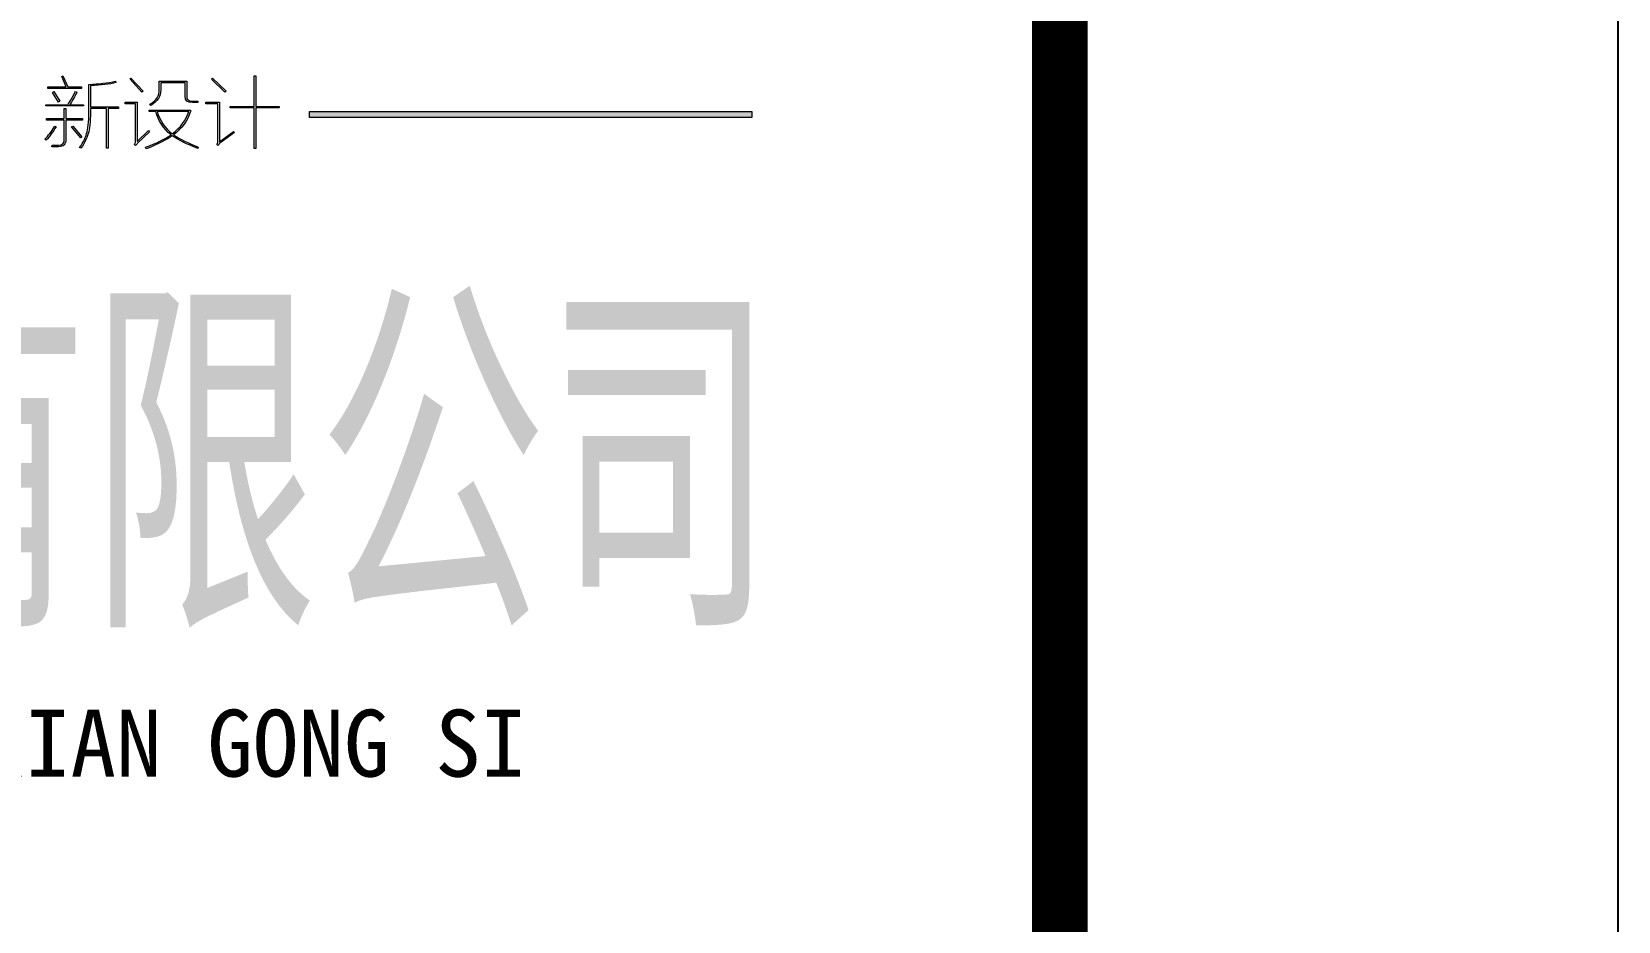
# Model space of a CAD drawing. Extents: x -191212 to 1245715665, y -234495 to 250873.
# Drawn here: x 296456 to 302138, y 94228 to 97415 of the extents above; entities that cross this region are included whole.
import ezdxf

# ---------------------------------------------------------------- set-up
doc = ezdxf.new("R2010")
doc.units = 0
doc.header["$LTSCALE"] = 500
doc.layers.get('0').update_dxf_attribs({"linetype": 'CONTINUOUS'})
doc.layers.add('PUB_TITLE', color=4, linetype='CONTINUOUS')
doc.layers.add('图层 1', color=7, linetype='CONTINUOUS')
doc.styles.add('-黑体', font='simhei.ttf', dxfattribs={"width": 0.8})

msp = doc.modelspace()

# ---------------------------------------------------------------- hatches: boundary and pattern name
msp.add_hatch(color=256).paths.add_polyline_path([(297450, 97129), (299035.2, 97129), (299035.2, 97107.5), (297450, 97107.5)])

# ---------------------------------------------------------------- linework, layer by layer
at = {"lineweight": 9}
for p, q in [((296563.1, 97254.4), (296567.6, 97256.6)), ((296578.8, 97217.3), (296563.1, 97254.4)), ((296567.6, 97256.6), (296584.5, 97217.3)), ((296807.6, 97245.4), (296811, 97248.7)), ((296850.2, 97198.3), (296807.6, 97245.4)), ((296811, 97248.7), (296854.8, 97201.7)), ((297099.3, 97245.4), (297102.6, 97248.7)), ((297147.5, 97198.3), (297099.3, 97245.4)), ((297102.6, 97248.7), (297152, 97201.7)), ((297252.9, 97256.6), (297258.5, 97256.6)), ((297252.9, 97147.8), (297252.9, 97256.6)), ((297258.5, 97256.6), (297258.5, 97147.8)), ((296512.7, 97211.7), (296512.7, 97217.3)), ((296512.7, 97217.3), (296578.8, 97217.3)), ((296633.8, 97211.7), (296512.7, 97211.7)), ((296530.6, 97197.2), (296535.1, 97200.5)), ((296551.9, 97162.4), (296530.6, 97197.2)), ((296535.1, 97200.5), (296556.4, 97165.8)), ((296584.5, 97217.3), (296633.8, 97217.3)), ((296633.8, 97217.3), (296633.8, 97211.7)), ((296854.8, 97201.7), (296850.2, 97198.3)), ((297152, 97201.7), (297147.5, 97198.3)), ((296556.4, 97165.8), (296551.9, 97162.4)), ((297166.5, 97142.2), (297166.5, 97147.8)), ((297166.5, 97147.8), (297252.9, 97147.8)), ((297252.9, 97142.2), (297166.5, 97142.2)), ((297252.9, 96996.4), (297252.9, 97142.2)), ((297258.5, 97147.8), (297341.5, 97147.8)), ((297341.5, 97142.2), (297258.5, 97142.2)), ((297258.5, 97142.2), (297258.5, 96996.4)), ((297341.5, 97147.8), (297341.5, 97142.2)), ((296597.9, 97073.8), (296602.4, 97077.2)), ((296631.6, 97034.5), (296597.9, 97073.8)), ((296602.4, 97077.2), (296634.9, 97039)), ((296634.9, 97039), (296631.6, 97034.5)), ((297258.5, 96996.4), (297252.9, 96996.4))]:
    msp.add_line(p, q, dxfattribs=at)
at = {"lineweight": 0}
for p, q in [((297450, 97129), (299035.2, 97129)), ((297450, 97107.5), (297450, 97129)), ((299035.2, 97107.5), (297450, 97107.5))]:
    msp.add_line(p, q, dxfattribs=at)
at = {"lineweight": 9}
for points in [[(296660.7, 97226.3), (296695.1, 97227.8), (296726.9, 97231.5), (296756.1, 97237.5)], [(296757.2, 97233.1), (296734, 97227.1), (296703.7, 97223.3), (296666.3, 97221.9)], [(296756.1, 97237.5), (296756.1, 97237.5), (296757.2, 97233.1), (296757.2, 97233.1)], [(296911.9, 97237.5), (296911.9, 97237.5), (297010.7, 97237.5), (297010.7, 97237.5)], [(296911.9, 97207.2), (296911.9, 97207.2), (296911.9, 97237.5), (296911.9, 97237.5)], [(297010.7, 97237.5), (297010.7, 97237.5), (297010.7, 97183.7), (297010.7, 97183.7)], [(296585.6, 97153.4), (296587.8, 97157.9), (296592.3, 97165.8), (296599, 97177)], [(296617, 97198.3), (296613.2, 97190.8), (296605.4, 97176.6), (296593.4, 97155.7)], [(296599, 97177), (296605.7, 97188.9), (296610.3, 97196.8), (296612.5, 97200.5)], [(296612.5, 97200.5), (296612.5, 97200.5), (296617, 97198.3), (296617, 97198.3)], [(296660.7, 97140), (296660.7, 97140), (296660.7, 97226.3), (296660.7, 97226.3)], [(296666.3, 97221.9), (296666.3, 97221.9), (296666.3, 97145.6), (296666.3, 97145.6)], [(296878.3, 97155.7), (296902.2, 97169.1), (296913.4, 97186.3), (296911.9, 97207.2)], [(296917.6, 97207.2), (296918.3, 97184.1), (296906.3, 97165.4), (296881.7, 97151.2)], [(297005, 97231.9), (297005, 97231.9), (296917.6, 97231.9), (296917.6, 97231.9)], [(296917.6, 97231.9), (296917.6, 97231.9), (296917.6, 97207.2), (296917.6, 97207.2)], [(297031.9, 97161.3), (297013.2, 97160.5), (297004.3, 97168), (297005, 97183.7)], [(297005, 97183.7), (297005, 97183.7), (297005, 97231.9), (297005, 97231.9)], [(297010.7, 97183.7), (297009.1, 97171.7), (297016.2, 97166.1), (297031.9, 97166.9)], [(296505.9, 97153.4), (296505.9, 97153.4), (296585.6, 97153.4), (296585.6, 97153.4)], [(296505.9, 97149), (296505.9, 97149), (296505.9, 97153.4), (296505.9, 97153.4)], [(296640.5, 97149), (296640.5, 97149), (296505.9, 97149), (296505.9, 97149)], [(296572.1, 97104.1), (296572.1, 97104.1), (296572.1, 97140), (296572.1, 97140)], [(296572.1, 97140), (296572.1, 97140), (296577.7, 97140), (296577.7, 97140)], [(296577.7, 97140), (296577.7, 97140), (296577.7, 97104.1), (296577.7, 97104.1)], [(296593.4, 97155.7), (296592.7, 97154.9), (296592.3, 97154.2), (296592.3, 97153.4)], [(296592.3, 97153.4), (296592.3, 97153.4), (296640.5, 97153.4), (296640.5, 97153.4)], [(296640.5, 97153.4), (296640.5, 97153.4), (296640.5, 97149), (296640.5, 97149)], [(296654, 97057), (296658.5, 97074.2), (296660.7, 97101.8), (296660.7, 97140)], [(296666.3, 97140), (296666.3, 97102.6), (296664.1, 97074.9), (296659.6, 97057)], [(296666.3, 97145.6), (296666.3, 97145.6), (296766.2, 97145.6), (296766.2, 97145.6)], [(296723.5, 97140), (296723.5, 97140), (296666.3, 97140), (296666.3, 97140)], [(296723.5, 96997.5), (296723.5, 96997.5), (296723.5, 97140), (296723.5, 97140)], [(296766.2, 97140), (296766.2, 97140), (296729.1, 97140), (296729.1, 97140)], [(296729.1, 97140), (296729.1, 97140), (296729.1, 96997.5), (296729.1, 96997.5)], [(296766.2, 97145.6), (296766.2, 97145.6), (296766.2, 97140), (296766.2, 97140)], [(296790.8, 97156.8), (296790.8, 97156.8), (296790.8, 97162.4), (296790.8, 97162.4)], [(296790.8, 97162.4), (296790.8, 97162.4), (296833.4, 97162.4), (296833.4, 97162.4)], [(296827.8, 97156.8), (296827.8, 97156.8), (296790.8, 97156.8), (296790.8, 97156.8)], [(296827.8, 97018.8), (296827.8, 97018.8), (296827.8, 97156.8), (296827.8, 97156.8)], [(296833.4, 97162.4), (296833.4, 97162.4), (296833.4, 97022.2), (296833.4, 97022.2)], [(296876.1, 97128.8), (296876.1, 97128.8), (296876.1, 97134.3), (296876.1, 97134.3)], [(296876.1, 97134.3), (296876.1, 97134.3), (297024.1, 97134.3), (297024.1, 97134.3)], [(296899.6, 97128.8), (296899.6, 97128.8), (296876.1, 97128.8), (296876.1, 97128.8)], [(296881.7, 97151.2), (296881.7, 97151.2), (296878.3, 97155.7), (296878.3, 97155.7)], [(296954.6, 97045.7), (296926.9, 97068.9), (296908.6, 97096.6), (296899.6, 97128.8)], [(296905.2, 97128.8), (296914.2, 97097.3), (296932.1, 97070.8), (296959, 97049.1)], [(297018.5, 97128.8), (297018.5, 97128.8), (296905.2, 97128.8), (296905.2, 97128.8)], [(296959, 97049.1), (296988.2, 97071.6), (297008, 97098.1), (297018.5, 97128.8)], [(297024.1, 97128.8), (297013.6, 97096.6), (296993.4, 97068.9), (296963.5, 97045.7)], [(297024.1, 97134.3), (297024.1, 97134.3), (297024.1, 97128.8), (297024.1, 97128.8)], [(297031.9, 97166.9), (297031.9, 97166.9), (297051, 97166.9), (297051, 97166.9)], [(297051, 97161.3), (297051, 97161.3), (297031.9, 97161.3), (297031.9, 97161.3)], [(297051, 97166.9), (297051, 97166.9), (297051, 97161.3), (297051, 97161.3)], [(297079.1, 97162.4), (297079.1, 97162.4), (297128.4, 97162.4), (297128.4, 97162.4)], [(297079.1, 97156.8), (297079.1, 97156.8), (297079.1, 97162.4), (297079.1, 97162.4)], [(297122.8, 97156.8), (297122.8, 97156.8), (297079.1, 97156.8), (297079.1, 97156.8)], [(297122.8, 97018.8), (297122.8, 97018.8), (297122.8, 97156.8), (297122.8, 97156.8)], [(297128.4, 97162.4), (297128.4, 97162.4), (297128.4, 97021.1), (297128.4, 97021.1)], [(296502.6, 97030.1), (296514.5, 97042), (296526.5, 97057.7), (296538.5, 97077.2)], [(296542.9, 97074.9), (296531.7, 97056.2), (296519.8, 97040.2), (296507.1, 97026.7)], [(296508.2, 97104.1), (296508.2, 97104.1), (296572.1, 97104.1), (296572.1, 97104.1)], [(296508.2, 97098.5), (296508.2, 97098.5), (296508.2, 97104.1), (296508.2, 97104.1)], [(296572.1, 97098.5), (296572.1, 97098.5), (296508.2, 97098.5), (296508.2, 97098.5)], [(296538.5, 97077.2), (296538.5, 97077.2), (296542.9, 97074.9), (296542.9, 97074.9)], [(296572.1, 97031.2), (296572.1, 97031.2), (296572.1, 97098.5), (296572.1, 97098.5)], [(296577.7, 97104.1), (296577.7, 97104.1), (296637.2, 97104.1), (296637.2, 97104.1)], [(296637.2, 97098.5), (296637.2, 97098.5), (296577.7, 97098.5), (296577.7, 97098.5)], [(296577.7, 97098.5), (296577.7, 97098.5), (296577.7, 97031.2), (296577.7, 97031.2)], [(296637.2, 97104.1), (296637.2, 97104.1), (296637.2, 97098.5), (296637.2, 97098.5)], [(296507.1, 97026.7), (296507.1, 97026.7), (296502.6, 97030.1), (296502.6, 97030.1)], [(296527.3, 97003.2), (296527.3, 97003.2), (296528.4, 97008.7), (296528.4, 97008.7)], [(296528.4, 97008.7), (296536.6, 97008.7), (296544.5, 97008.7), (296551.9, 97008.7)], [(296577.7, 97031.2), (296578.5, 97011.7), (296569.9, 97002.4), (296551.9, 97003.2)], [(296551.9, 97008.7), (296566.1, 97008), (296572.8, 97015.5), (296572.1, 97031.2)], [(296627.1, 96999.8), (296641.3, 97020), (296650.2, 97039), (296654, 97057)], [(296659.6, 97057), (296655.8, 97039), (296646.5, 97019.2), (296631.6, 96997.5)], [(296823.3, 97009.9), (296826.3, 97015.1), (296827.8, 97018.1), (296827.8, 97018.8)], [(296827.8, 97007.6), (296827.8, 97007.6), (296823.3, 97009.9), (296823.3, 97009.9)], [(296834.6, 97015.5), (296832.3, 97012.5), (296830.1, 97009.9), (296827.8, 97007.6)], [(296833.4, 97022.2), (296833.4, 97022.2), (296873.8, 97061.4), (296873.8, 97061.4)], [(296877.2, 97057), (296877.2, 97057), (296834.6, 97015.5), (296834.6, 97015.5)], [(296863.7, 97000.9), (296901.9, 97015.1), (296932.1, 97030.1), (296954.6, 97045.7)], [(296959, 97042.4), (296940.3, 97028.9), (296909.3, 97013.2), (296866, 96995.3)], [(296873.8, 97061.4), (296873.8, 97061.4), (296877.2, 97057), (296877.2, 97057)], [(297051, 96996.4), (297010.7, 97012.1), (296980, 97027.4), (296959, 97042.4)], [(296963.5, 97045.7), (296986.7, 97030.1), (297016.2, 97015.5), (297052.1, 97002)], [(297118.3, 97011), (297121.3, 97014.7), (297122.8, 97017.4), (297122.8, 97018.8)], [(297121.7, 97007.6), (297121.7, 97007.6), (297118.3, 97011), (297118.3, 97011)], [(297127.3, 97012.1), (297125, 97010.6), (297123.2, 97009.2), (297121.7, 97007.6)], [(297129.5, 97015.5), (297128.8, 97014.7), (297128, 97013.6), (297127.3, 97012.1)], [(297128.4, 97021.1), (297128.4, 97021.1), (297178.9, 97058.1), (297178.9, 97058.1)], [(297182.3, 97053.6), (297182.3, 97053.6), (297129.5, 97015.5), (297129.5, 97015.5)], [(297178.9, 97058.1), (297178.9, 97058.1), (297182.3, 97053.6), (297182.3, 97053.6)], [(296551.9, 97003.2), (296543.7, 97003.2), (296535.5, 97003.2), (296527.3, 97003.2)], [(296631.6, 96997.5), (296631.6, 96997.5), (296627.1, 96999.8), (296627.1, 96999.8)], [(296729.1, 96997.5), (296729.1, 96997.5), (296723.5, 96997.5), (296723.5, 96997.5)], [(296866, 96995.3), (296866, 96995.3), (296863.7, 97000.9), (296863.7, 97000.9)], [(297052.1, 97002), (297052.1, 97002), (297051, 96996.4), (297051, 96996.4)]]:
    msp.add_open_spline(points, degree=3, dxfattribs=at)
at = {"layer": 'PUB_TITLE'}
msp.add_lwpolyline([(153538.4, 26433.3), (302138.4, 26433.3), (302138.4, 110433.3), (153538.4, 110433.3)], close=True, dxfattribs=at)
at = {"layer": 'PUB_TITLE', "const_width": 200}
msp.add_lwpolyline([(158538.4, 28433.3), (300138.4, 28433.3), (300138.4, 108433.3), (158538.4, 108433.3)], close=True, dxfattribs=at)
at = {"layer": '图层 1', "lineweight": 0}
msp.add_line((299035.2, 97129), (299035.2, 97107.5), dxfattribs=at)

# ---------------------------------------------------------------- texts
at = {"style": '-黑体', "width": 0.6}
msp.add_text('工程设计有限公司', height=1000, dxfattribs=at).set_placement((292570.1, 95387.8))
at = {"style": '-黑体'}
msp.add_text(' GONG CHENG SHE JI YOU XIAN GONG SI ', height=240, dxfattribs=at).set_placement((292512.8, 94746))

doc.saveas('drawing.dxf')
